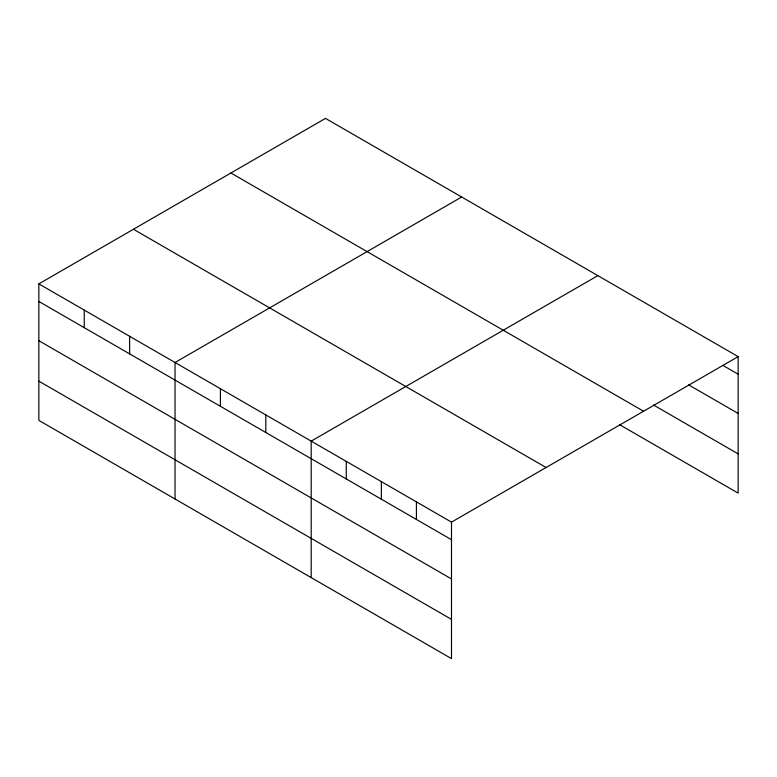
<?xml version="1.0" encoding="UTF-8"?>
<svg xmlns="http://www.w3.org/2000/svg" width="777" height="777" viewBox="0 0 777 777"><rect width="100%" height="100%" fill="white"/><g stroke="black" fill="none" stroke-linecap="round" stroke-linejoin="round"><path stroke-width="1.17" d="M451.495 578.943L451.495 522.125L38.85 283.877L38.85 420.376L451.495 658.614L451.495 578.943L38.85 340.705M619.512 424.621L738.15 493.123L738.15 356.624L325.505 118.386L38.85 283.877M461.674 197.008L175.029 362.5L175.029 498.989M597.853 275.621L311.198 441.122L311.198 577.612M451.495 522.125L738.15 356.624M722.678 365.277L738.15 374.213M688.636 384.858L738.15 413.451M653.554 405.04L738.15 453.875M230.905 172.999L643.56 411.237M133.44 229.264L546.095 467.511M38.85 301.466L451.495 539.704M38.85 381.138L451.495 619.376M416.423 501.874L416.423 519.454M381.352 481.623L381.352 499.203M346.27 461.373L346.27 478.953M265.812 414.918L265.812 432.498M220.415 388.704L220.415 406.293M129.633 336.295L129.633 353.885M84.246 310.091L84.246 327.671"/></g></svg>
